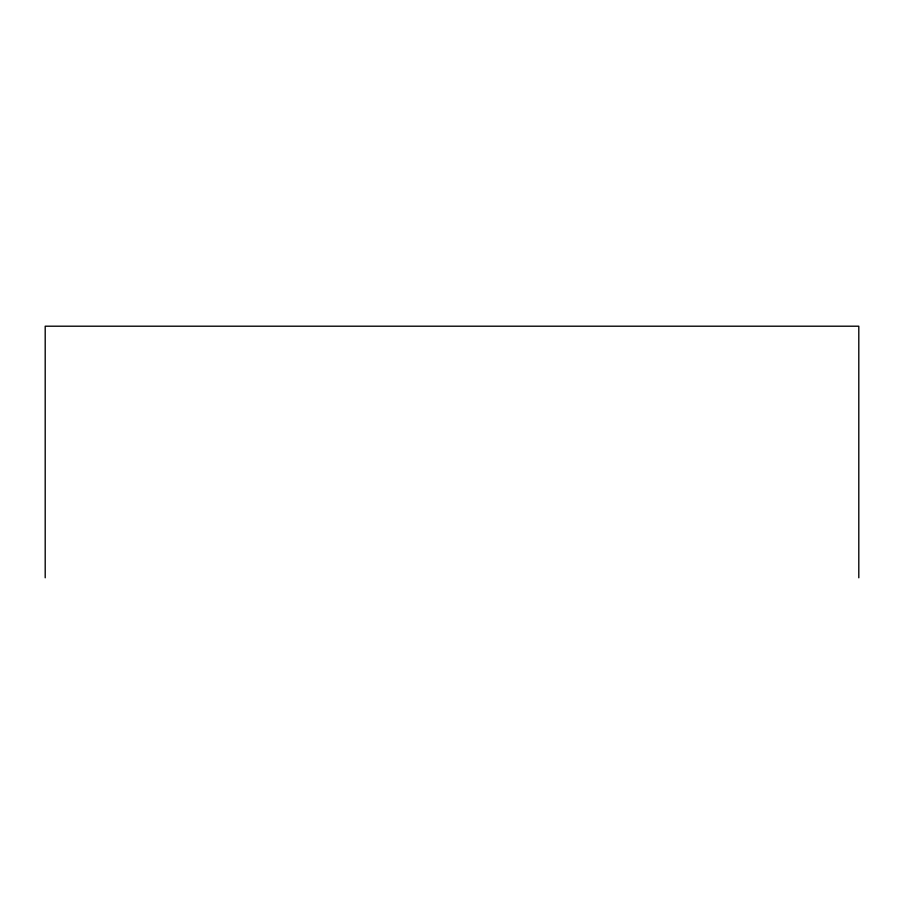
<?xml version="1.0" encoding="UTF-8"?>
<svg xmlns="http://www.w3.org/2000/svg" width="904" height="904" viewBox="0 0 904 904"><rect width="100%" height="100%" fill="white"/><g stroke="black" fill="none" stroke-linecap="round" stroke-linejoin="round"><path stroke-width="1.36" d="M858.8 577.792L858.8 326.208L45.2 326.208L45.2 577.792"/></g></svg>
